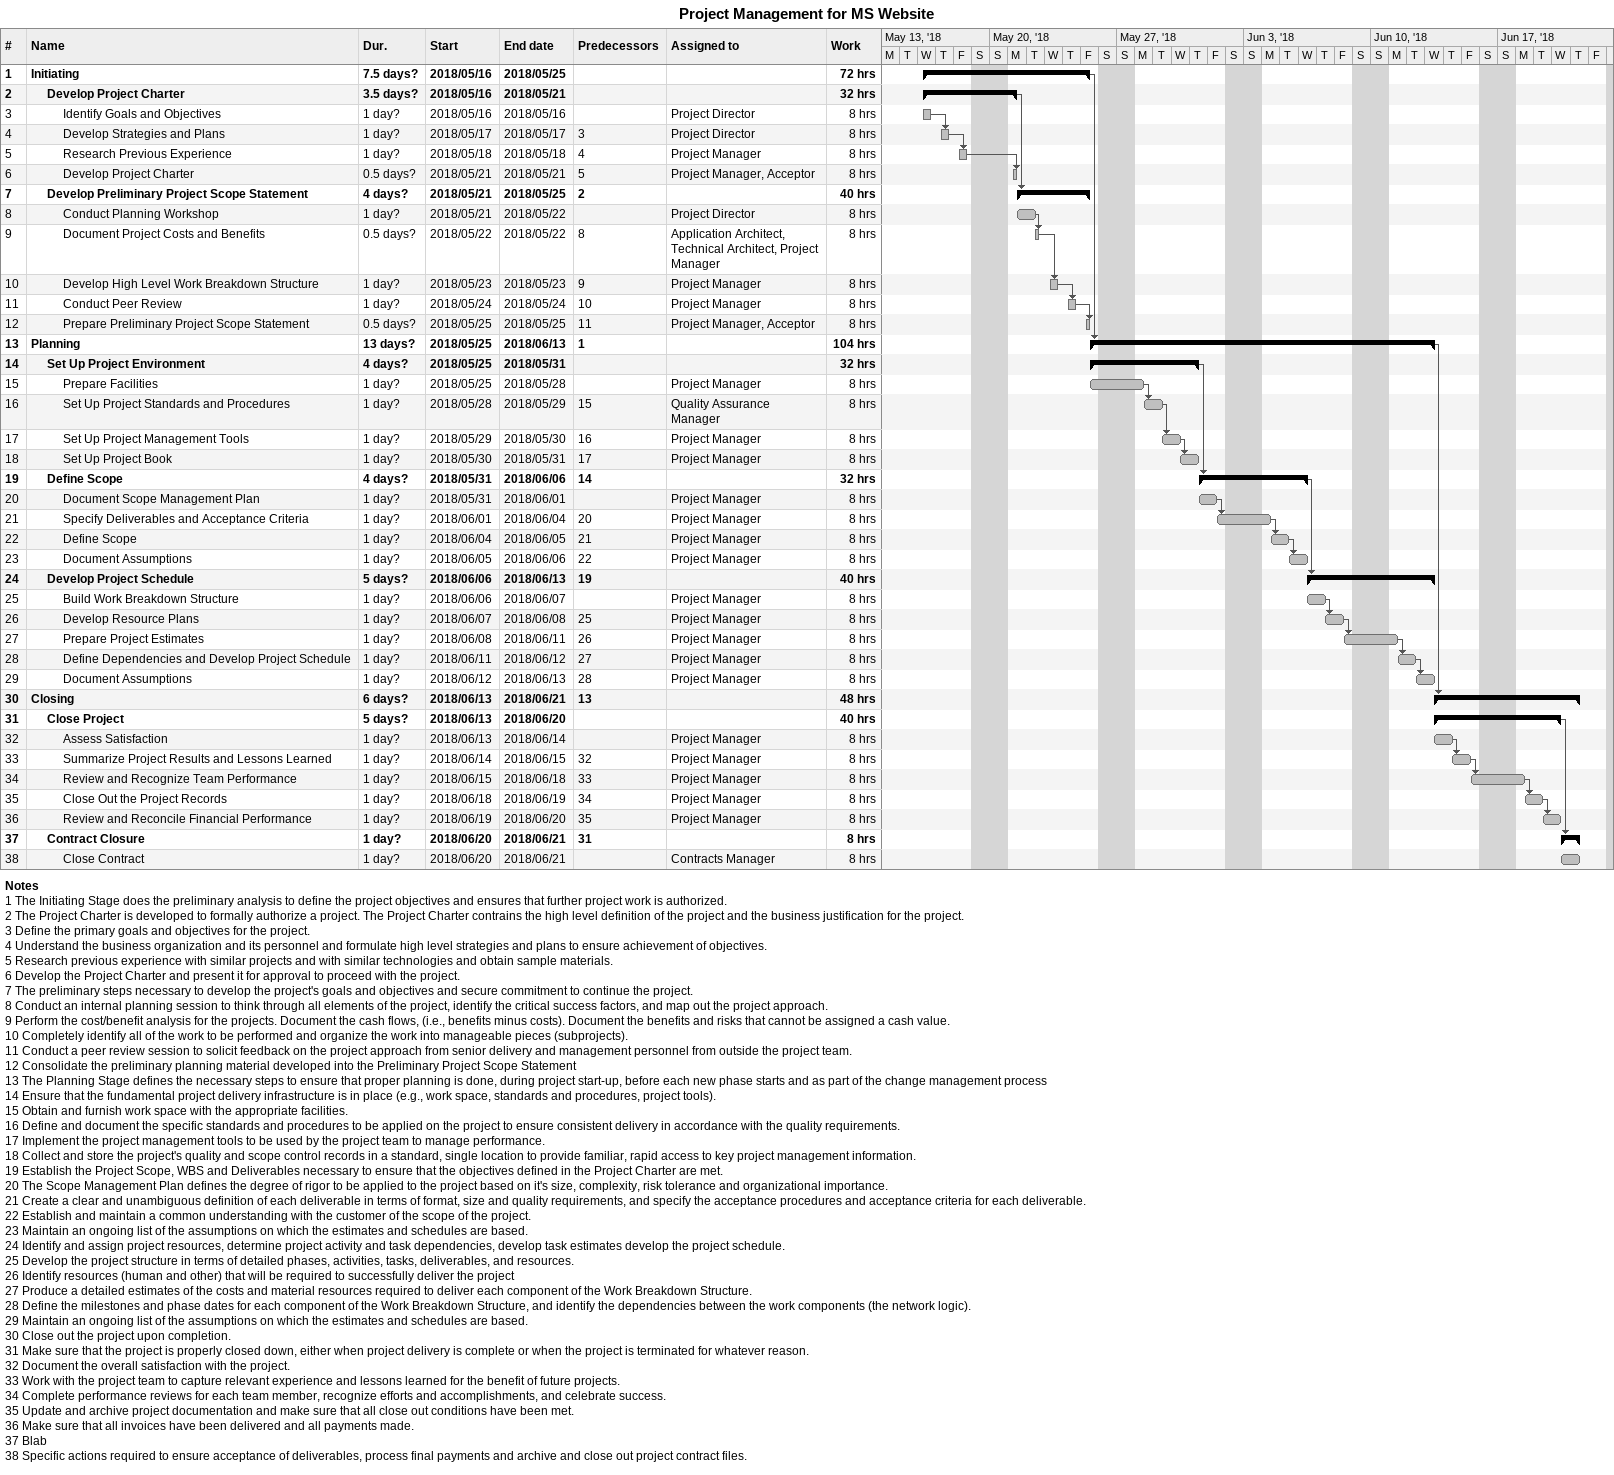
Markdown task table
Project Management for MS Website

| ID | Level | Task | Duration | Start | Finish | Predecessors | Resources | Work (h) |
|---|---|---|---|---|---|---|---|---|
| 1 | 1 | **Initiating** | 7.5d? | 2018-05-16 | 2018-05-25 |  |  | 72 |
| 2 | 2 | **Develop Project Charter** | 3.5d? | 2018-05-16 | 2018-05-21 |  |  | 32 |
| 3 | 3 | Identify Goals and Objectives | 1d? | 2018-05-16 | 2018-05-16 |  | Project Director | 8 |
| 4 | 3 | Develop Strategies and Plans | 1d? | 2018-05-17 | 2018-05-17 | 3 | Project Director | 8 |
| 5 | 3 | Research Previous Experience | 1d? | 2018-05-18 | 2018-05-18 | 4 | Project Manager | 8 |
| 6 | 3 | Develop Project Charter | 0.5d? | 2018-05-21 | 2018-05-21 | 5 | Project Manager, Acceptor | 8 |
| 7 | 2 | **Develop Preliminary Project Scope Statement** | 4d? | 2018-05-21 | 2018-05-25 | 2 |  | 40 |
| 8 | 3 | Conduct Planning Workshop | 1d? | 2018-05-21 | 2018-05-22 |  | Project Director | 8 |
| 9 | 3 | Document Project Costs and Benefits | 0.5d? | 2018-05-22 | 2018-05-22 | 8 | Application Architect, Technical Architect, Project Manager | 8 |
| 10 | 3 | Develop High Level Work Breakdown Structure | 1d? | 2018-05-23 | 2018-05-23 | 9 | Project Manager | 8 |
| 11 | 3 | Conduct Peer Review | 1d? | 2018-05-24 | 2018-05-24 | 10 | Project Manager | 8 |
| 12 | 3 | Prepare Preliminary Project Scope Statement | 0.5d? | 2018-05-25 | 2018-05-25 | 11 | Project Manager, Acceptor | 8 |
| 13 | 1 | **Planning** | 13d? | 2018-05-25 | 2018-06-13 | 1 |  | 104 |
| 14 | 2 | **Set Up Project Environment** | 4d? | 2018-05-25 | 2018-05-31 |  |  | 32 |
| 15 | 3 | Prepare Facilities | 1d? | 2018-05-25 | 2018-05-28 |  | Project Manager | 8 |
| 16 | 3 | Set Up Project Standards and Procedures | 1d? | 2018-05-28 | 2018-05-29 | 15 | Quality Assurance Manager | 8 |
| 17 | 3 | Set Up Project Management Tools | 1d? | 2018-05-29 | 2018-05-30 | 16 | Project Manager | 8 |
| 18 | 3 | Set Up Project Book | 1d? | 2018-05-30 | 2018-05-31 | 17 | Project Manager | 8 |
| 19 | 2 | **Define Scope** | 4d? | 2018-05-31 | 2018-06-06 | 14 |  | 32 |
| 20 | 3 | Document Scope Management Plan | 1d? | 2018-05-31 | 2018-06-01 |  | Project Manager | 8 |
| 21 | 3 | Specify Deliverables and Acceptance Criteria | 1d? | 2018-06-01 | 2018-06-04 | 20 | Project Manager | 8 |
| 22 | 3 | Define Scope | 1d? | 2018-06-04 | 2018-06-05 | 21 | Project Manager | 8 |
| 23 | 3 | Document Assumptions | 1d? | 2018-06-05 | 2018-06-06 | 22 | Project Manager | 8 |
| 24 | 2 | **Develop Project Schedule** | 5d? | 2018-06-06 | 2018-06-13 | 19 |  | 40 |
| 25 | 3 | Build Work Breakdown Structure | 1d? | 2018-06-06 | 2018-06-07 |  | Project Manager | 8 |
| 26 | 3 | Develop Resource Plans | 1d? | 2018-06-07 | 2018-06-08 | 25 | Project Manager | 8 |
| 27 | 3 | Prepare Project Estimates | 1d? | 2018-06-08 | 2018-06-11 | 26 | Project Manager | 8 |
| 28 | 3 | Define Dependencies and Develop Project Schedule | 1d? | 2018-06-11 | 2018-06-12 | 27 | Project Manager | 8 |
| 29 | 3 | Document Assumptions | 1d? | 2018-06-12 | 2018-06-13 | 28 | Project Manager | 8 |
| 30 | 1 | **Closing** | 6d? | 2018-06-13 | 2018-06-21 | 13 |  | 48 |
| 31 | 2 | **Close Project** | 5d? | 2018-06-13 | 2018-06-20 |  |  | 40 |
| 32 | 3 | Assess Satisfaction | 1d? | 2018-06-13 | 2018-06-14 |  | Project Manager | 8 |
| 33 | 3 | Summarize Project Results and Lessons Learned | 1d? | 2018-06-14 | 2018-06-15 | 32 | Project Manager | 8 |
| 34 | 3 | Review and Recognize Team Performance | 1d? | 2018-06-15 | 2018-06-18 | 33 | Project Manager | 8 |
| 35 | 3 | Close Out the Project Records | 1d? | 2018-06-18 | 2018-06-19 | 34 | Project Manager | 8 |
| 36 | 3 | Review and Reconcile Financial Performance | 1d? | 2018-06-19 | 2018-06-20 | 35 | Project Manager | 8 |
| 37 | 2 | **Contract Closure** | 1d? | 2018-06-20 | 2018-06-21 | 31 |  | 8 |
| 38 | 3 | Close Contract | 1d? | 2018-06-20 | 2018-06-21 |  | Contracts Manager | 8 |

Notes
- 1: The Initiating Stage does the preliminary analysis to define the project objectives and ensures that further project work is authorized.
- 2: The Project Charter is developed to formally authorize a project. The Project Charter contrains the high level definition of the project and the business justification for the project.
- 3: Define the primary goals and objectives for the project.
- 4: Understand the business organization and its personnel and formulate high level strategies and plans to ensure achievement of objectives.
- 5: Research previous experience with similar projects and with similar technologies and obtain sample materials.
- 6: Develop the Project Charter and present it for approval to proceed with the project.
- 7: The preliminary steps necessary to develop the project's goals and objectives and secure commitment to continue the project.
- 8: Conduct an internal planning session to think through all elements of the project, identify the critical success factors, and map out the project approach.
- 9: Perform the cost/benefit analysis for the projects. Document the cash flows, (i.e., benefits minus costs). Document the benefits and risks that cannot be assigned a cash value.
- 10: Completely identify all of the work to be performed and organize the work into manageable pieces (subprojects).
- 11: Conduct a peer review session to solicit feedback on the project approach from senior delivery and management personnel from outside the project team.
- 12: Consolidate the preliminary planning material developed into the Preliminary Project Scope Statement
- 13: The Planning Stage defines the necessary steps to ensure that proper planning is done, during project start-up, before each new phase starts and as part of the change management process
- 14: Ensure that the fundamental project delivery infrastructure is in place (e.g., work space, standards and procedures, project tools).
- 15: Obtain and furnish work space with the appropriate facilities.
- 16: Define and document the specific standards and procedures to be applied on the project to ensure consistent delivery in accordance with the quality requirements.
- 17: Implement the project management tools to be used by the project team to manage performance.
- 18: Collect and store the project's quality and scope control records in a standard, single location to provide familiar, rapid access to key project management information.
- 19: Establish the Project Scope, WBS and Deliverables necessary to ensure that the objectives defined in the Project Charter are met.
- 20: The Scope Management Plan defines the degree of rigor to be applied to the project based on it's size, complexity, risk tolerance and organizational importance.
- 21: Create a clear and unambiguous definition of each deliverable in terms of format, size and quality requirements, and specify the acceptance procedures and acceptance criteria for each deliverable.
- 22: Establish and maintain a common understanding with the customer of the scope of the project.
- 23: Maintain an ongoing list of the assumptions on which the estimates and schedules are based.
- 24: Identify and assign project resources, determine project activity and task dependencies, develop task estimates develop the project schedule.
- 25: Develop the project structure in terms of detailed phases, activities, tasks, deliverables, and resources.
- 26: Identify resources (human and other) that will be required to successfully deliver the project
- 27: Produce a detailed estimates of the costs and material resources required to deliver each component of the Work Breakdown Structure.
- 28: Define the milestones and phase dates for each component of the Work Breakdown Structure, and identify the dependencies between the work components (the network logic).
- 29: Maintain an ongoing list of the assumptions on which the estimates and schedules are based.
- 30: Close out the project upon completion.
- 31: Make sure that the project is properly closed down, either when project delivery is complete or when the project is terminated for whatever reason.
- 32: Document the overall satisfaction with the project.
- 33: Work with the project team to capture relevant experience and lessons learned for the benefit of future projects.
- 34: Complete performance reviews for each team member, recognize efforts and accomplishments, and celebrate success.
- 35: Update and archive project documentation and make sure that all close out conditions have been met.
- 36: Make sure that all invoices have been delivered and all payments made.
- 37: Blab
- 38: Specific actions required to ensure acceptance of deliverables, process final payments and archive and close out project contract files.
